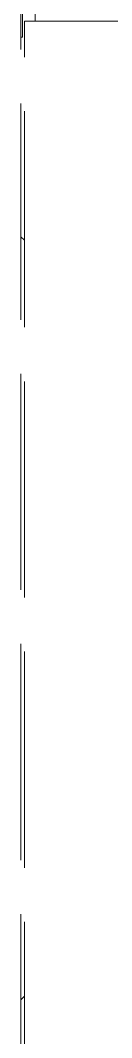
# Model space of a CAD drawing. Header units: millimetres. Extents: x 163705 to 1616509, y 81827 to 302547.
# Drawn here: x 1484344 to 1484394, y 151285 to 151849 of the extents above; entities that cross this region are included whole.
import ezdxf

# ---------------------------------------------------------------- set-up
doc = ezdxf.new("R2010")
doc.units = ezdxf.units.MM
doc.header["$LTSCALE"] = 10
doc.linetypes.add('ACAD_ISO02W100', pattern=[15, 12, -3])
doc.layers.add('1-虚线', color=8, linetype='ACAD_ISO02W100', lineweight=0)

# ---------------------------------------------------------------- blocks, each defined once
blk = doc.blocks.new('G$C61459890')
for p, q in [((1601.82, 606.1), (1601.82, 1249.69)), ((1602.82, 1212.9), (1602.82, 1251.9)), ((1609.82, 1221.9), (1609.82, 1231.9)), ((1603.82, 601.9), (1603.82, 1221.9)), ((1603.82, 1221.9), (1613.82, 1221.9)), ((1673.82, 1221.9), (1613.82, 1221.9)), ((1601.82, 1212.9), (1602.82, 1212.9)), ((1603.82, 1100.27), (1601.82, 1102.06)), ((1601.82, 678.55), (1603.82, 680.51))]:
    blk.add_line(p, q)

msp = doc.modelspace()

# ---------------------------------------------------------------- block references
at = {"layer": '1-虚线'}
msp.add_blockref('G$C61459890', (1482741.813, 150627.108), dxfattribs=at)

doc.saveas('drawing.dxf')
